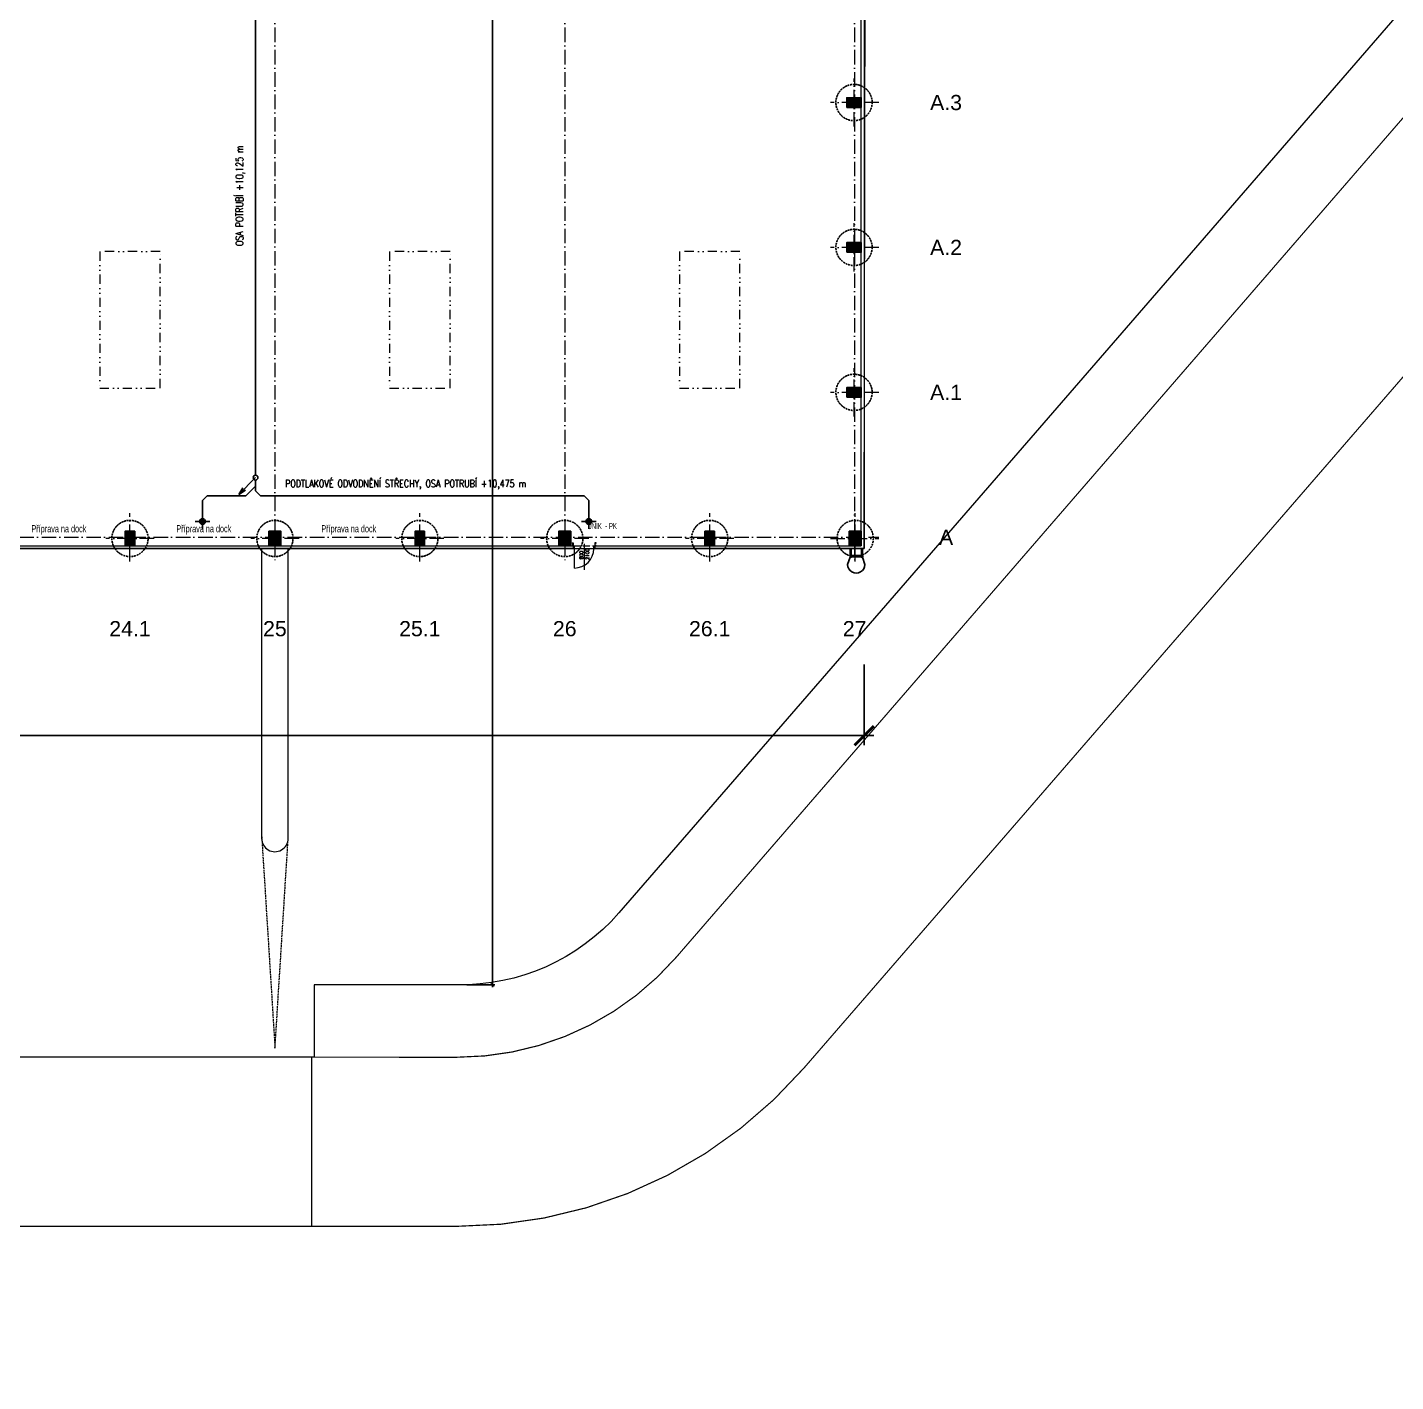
# Model space of a CAD drawing. Header units: millimetres. Extents: x 325046 to 1268204, y 1875583 to 2761998.
# Drawn here: x 983831 to 1040476, y 2435932 to 2492004 of the extents above; entities that cross this region are included whole.
import ezdxf
from ezdxf.enums import TextEntityAlignment as Align

# ---------------------------------------------------------------- set-up
doc = ezdxf.new("R2010")
doc.units = ezdxf.units.MM
doc.header["$LTSCALE"] = 100
doc.header["$PDMODE"] = 65
for name, pattern in [('ACAD_ISO05W100', [33, 24, -3, 0, -3, 0, -3]), ('ACAD_ISO10W100', [18.5, 12, -3, 0.5, -3]), ('Carkovana', [0.21, 0.15, -0.06]), ('DASHED', [0.75, 0.5, -0.25]), ('DIVIDE', [31.75, 12.7, -6.35, 0, -6.35, 0, -6.35]), ('SO02_F11anp01$0${ Leader Line}', [0])]:
    doc.linetypes.add(name, pattern=pattern)
for name, color, linetype, lineweight, true_color in [('DVEŘE - POPIS', 7, 'Continuous', 5, 0x008a22), ('Komunikace - obrys - 1.etapa', 7, 'Continuous', 15, 0x901be4), ('Komunikace - obrys - páteřní - 2.etapa', 7, 'Continuous', 15, 0x901be4), ('Korabek-text', 7, 'Continuous', 0, 0x7a7a7a), ('Korabek-trasy', 7, 'Continuous', 30, 0x7478c3), ('Korabek-vpuste', 7, 'Continuous', 30, 0x6f7ceb), ('Manipulační - obrys - 1. etapa', 7, 'Continuous', 13, 0x1a63a8), ('OCELOVÉ KONSTRUKCE', 7, 'Continuous', 13, 0x2865c8), ('otvory', 7, 'Continuous', 20, 0xb30000), ('Parkování - členění - 2. etapa', 7, 'Continuous', 9, 0x4f4fb0), ('PO - dveře a odolnosti', 7, 'Continuous', 9, 0xc51645), ('POŽÁRNÍ ŽEBŘÍK', 7, 'Continuous', 13, 0x4752b3), ('PŘÍČKY - SDK', 7, 'Continuous', 30, 0x6a1174), ('Světlíky', 7, 'DIVIDE', 15, 0xf81696)]:
    doc.layers.add(name, color=color, linetype=linetype, lineweight=lineweight, true_color=true_color)
for name, color, linetype in [('kóty 100', 5, 'Continuous'), ('Kóty osové', 5, 'Continuous'), ('ŽB- SLOUPY', 3, 'Continuous')]:
    doc.layers.add(name, color=color, linetype=linetype)
for name, color, linetype, lineweight in [('Objekty - osy', 5, 'ACAD_ISO10W100', 20), ('OBVODOVÝ PLÁŠŤ', 2, 'Continuous', 9), ('ŽB - Šraf-prefa', 253, 'Continuous', 13)]:
    doc.layers.add(name, color=color, linetype=linetype, lineweight=lineweight)
doc.layers.add('Popis OS', color=7, linetype='Continuous', true_color=0xbd0a5d)
doc.layers.add('Příprava na dock', color=7, linetype='Continuous', true_color=0x616161)
doc.styles.add('ARIAL NARROW', font='ARIALN.TTF')
doc.styles.add('ARIL-TENKÝ', font='arial.ttf')
doc.styles.add('FSIMPLEX', font='simplex.shx')
doc.styles.add('ROMANS', font='romans.shx', dxfattribs={"width": 0.8})
doc.styles.add('ROZPISKA', font='arial.ttf', dxfattribs={"width": 0.6})
doc.dimstyles.new('100', dxfattribs={"dimscale": 100, "dimtxt": 2.3, "dimasz": 1.5, "dimexe": 1, "dimexo": 4, "dimgap": 1, "dimtad": 1, "dimdec": 0, "dimzin": 0, "dimdsep": 46, "dimtxsty": 'ARIAL NARROW', "dimblk": 'ARCHTICK', "dimcen": 4, "dimdle": 1, "dimclrd": 256, "dimclre": 256, "dimclrt": 7, "dimadec": 0, "dimazin": 0, "dimtfac": 1, "dimtdec": 0, "dimtix": 1, "dimtofl": 0, "dimtmove": 0, "dimatfit": 2, "dimldrblk": 'OBLIQUE', "dimfxl": 1, "dimtolj": 1, "dimtzin": 0, "dimlwd": -1, "dimlwe": -1, "dimarcsym": 1})
doc.dimstyles.new('400', dxfattribs={"dimscale": 400, "dimtxt": 2.5, "dimasz": 2, "dimexe": 1, "dimexo": 12, "dimgap": 1, "dimtad": 1, "dimdec": 0, "dimzin": 0, "dimdsep": 46, "dimtxsty": 'ARIL-TENKÝ', "dimblk": 'ARCHTICK', "dimcen": 4, "dimdle": 1, "dimclrd": 256, "dimclre": 256, "dimclrt": 7, "dimadec": 0, "dimazin": 0, "dimtfac": 1, "dimtdec": 0, "dimtix": 1, "dimtofl": 0, "dimtmove": 0, "dimatfit": 0, "dimldrblk": 'OBLIQUE', "dimfxl": 1, "dimtolj": 1, "dimtzin": 0, "dimlwd": -1, "dimlwe": -1, "dimarcsym": 0})

# ---------------------------------------------------------------- blocks, each defined once
blk = doc.blocks.new('H1 PU')
at = {"layer": 'Příprava na dock', "linetype": 'DASHED', "ltscale": 1.5}
blk.add_circle((1537736, -4876565), 750, dxfattribs=at)
blk = doc.blocks.new('_ARCHTICK')
at = {"color": 0, "linetype": 'ByBlock', "const_width": 0.15}
blk.add_lwpolyline([(-0.5, -0.5), (0.5, 0.5)], dxfattribs=at)
blk = doc.blocks.new('*D351')
at = {"layer": 'Defpoints', "color": 0, "transparency": 16777216}
for p in [(1078474, 2590543), (1001625, 2452363), (1003087, 2452363)]:
    blk.add_point(p, dxfattribs=at)
at = {"layer": 'kóty 100', "transparency": 16777216}
for p, q in [((1078074, 2590543), (1002987, 2590543)), ((1003087, 2590643), (1003087, 2452263)), ((1002025, 2452363), (1003187, 2452363))]:
    blk.add_line(p, q, dxfattribs=at)
at = {"layer": 'kóty 100', "transparency": 16777216, "xscale": 150, "yscale": 150, "zscale": 150}
for p, rotation in [((1003087, 2590543), 90), ((1003087, 2452363), 270)]:
    blk.add_blockref('_ARCHTICK', p, dxfattribs=dict(at, rotation=rotation))
at = {"layer": 'kóty 100', "color": 7, "transparency": 16777216, "insert": (1002869, 2521453), "char_height": 230, "attachment_point": 5, "rotation": 90, "style": 'ARIAL NARROW'}
blk.add_mtext('\\A1;138179', dxfattribs=at)
blk = doc.blocks.new('_Oblique')
at = {"color": 0, "lineweight": -2}
blk.add_line((-0.5, -0.5), (0.5, 0.5), dxfattribs=at)
blk = doc.blocks.new('vpust_tučně')
at = {"layer": 'Korabek-vpuste'}
for p, q in [((53.146, 90.671), (53.146, 91.171)), ((52.896, 90.921), (53.396, 90.921))]:
    blk.add_line(p, q, dxfattribs=at)
for radius in [0.1, 0.075, 0.05]:
    blk.add_circle((53.146, 90.921), radius, dxfattribs=at)
blk = doc.blocks.new('A$C73023567')
at = {"layer": 'Korabek-trasy'}
for p, q in [((287475, 31215.6), (287475, 7415.6)), ((287475, 7315.6), (286777.7, 6618.2)), ((286777.7, 6618.2), (286948.4, 6892.8)), ((287475, 6966.2), (287074.3, 6565.6)), ((287475, 7215.6), (287475, 6765.9)), ((285475.3, 6565.6), (285275, 6365.2)), ((285275, 5495.6), (285275, 6365.2)), ((285475.3, 6565.6), (287074.3, 6565.6)), ((286777.7, 6618.2), (287052.3, 6788.9)), ((287475, 6765.9), (287675.3, 6565.6)), ((287675.3, 6565.6), (301074.7, 6565.6)), ((301074.7, 6565.6), (301275, 6365.2)), ((301275, 5495.6), (301275, 6365.2))]:
    blk.add_line(p, q, dxfattribs=at)
blk.add_circle((287475, 7315.6), 100, dxfattribs=at)
at = {"layer": 'Korabek-vpuste', "xscale": 1200, "yscale": 1200, "zscale": 1200, "rotation": 269.9999999927888}
for p in [(176169.4, 69270.4), (192169.4, 69270.4)]:
    blk.add_blockref('vpust_tučně', p, dxfattribs=at)
at = {"layer": 'Korabek-text', "char_height": 300, "width": 28411.347, "attachment_point": 7, "style": 'ROMANS'}
for s, insert, rotation in [('OSA POTRUBÍ +10,125 m', (287048.2, 16901.8), 90), ('PODTLAKOVÉ ODVODNĚNÍ STŘECHY, OSA POTRUBÍ +10,475 m', (288695.9, 6827), 0)]:
    blk.add_mtext(s, dxfattribs=dict(at, insert=insert, rotation=rotation))
blk = doc.blocks.new('A$C404D2E39')
at = {"layer": 'POŽÁRNÍ ŽEBŘÍK', "linetype": 'Continuous', "lineweight": 30}
for p, q in [((0, 368), (104, 68)), ((558, 51), (158, 51)), ((158, 5), (577, 5)), ((716, 368), (614, 72))]:
    blk.add_line(p, q, dxfattribs=at)
blk.add_lwpolyline([(152, 9, 0.414214), (156, 5), (158, 5), (158, 68), (96, 68), (96, 66, 0.414214), (100, 61), (143, 61, -0.414214), (152, 53)], format="xyb", close=True, dxfattribs=at)
for radius in [38, 33]:
    blk.add_circle((596, 38), radius, dxfattribs=at)
blk.add_arc((358, 368), 358, 360, 180, dxfattribs=at)
blk = doc.blocks.new('A$C705562B2')
at = {"layer": 'POŽÁRNÍ ŽEBŘÍK'}
for p, q in [((90, 283), (90, 0)), ((148, 340), (148, 0)), ((558, 283), (558, 0)), ((616, 340), (616, 0))]:
    blk.add_line(p, q, dxfattribs=at)
at = {"layer": 'POŽÁRNÍ ŽEBŘÍK', "xscale": -1, "rotation": 0.0002103948148501899}
blk.add_blockref('A$C404D2E39', (716, 278), dxfattribs=at)
blk = doc.blocks.new('A$C364165CE')
at = {"layer": 'otvory', "linetype": 'ACAD_ISO05W100', "ltscale": 0.12}
for p, q in [((0, 995), (900, 995)), ((0, 875), (900, 875))]:
    blk.add_line(p, q, dxfattribs=at)
at = {"layer": 'otvory'}
for p, q in [((50, 70), (50, 995)), ((850, 870), (850, 995))]:
    blk.add_line(p, q, dxfattribs=at)
at = {"layer": 'otvory', "ltscale": 2, "transparency": 33554687}
blk.add_line((450, 1074), (450, 0), dxfattribs=at)
blk.add_arc((50, 870), 800, 270, 0, dxfattribs=at)
blk = doc.blocks.new('*D1557')
at = {"layer": 'Defpoints', "color": 0, "transparency": 16777216}
for p in [(705684, 2470423), (1018474, 2470423), (705684, 2462680)]:
    blk.add_point(p, dxfattribs=at)
at = {"layer": 'Kóty osové', "transparency": 16777216}
for p, q in [((705684, 2465623), (705684, 2462280)), ((1018474, 2465623), (1018474, 2462280)), ((1018874, 2462680), (705284, 2462680))]:
    blk.add_line(p, q, dxfattribs=at)
at = {"layer": 'Kóty osové', "transparency": 16777216, "xscale": 800, "yscale": 800, "zscale": 800, "rotation": 180}
blk.add_blockref('_ARCHTICK', (705684, 2462680), dxfattribs=at)
at = {"layer": 'Kóty osové', "transparency": 16777216, "xscale": 800, "yscale": 800, "zscale": 800}
blk.add_blockref('_ARCHTICK', (1018474, 2462680), dxfattribs=at)
at = {"layer": 'Kóty osové', "color": 7, "transparency": 16777216, "insert": (862079, 2463591), "char_height": 1000, "attachment_point": 5, "style": 'ARIL-TENKÝ'}
blk.add_mtext('\\A1;312790', dxfattribs=at)

msp = doc.modelspace()

# ---------------------------------------------------------------- hatches: boundary and pattern name
at = {"layer": 'ŽB - Šraf-prefa'}
h = msp.add_hatch(color=256, dxfattribs=at)
h.dxf.hatch_style = 1
h.paths.add_polyline_path([(1017753.7, 2488692.7), (1017753.7, 2489092.7), (1018353.7, 2489092.7), (1018353.7, 2488692.7)])
h = msp.add_hatch(color=256, dxfattribs=at)
h.dxf.hatch_style = 1
h.paths.add_polyline_path([(1017753.7, 2482692.7), (1017753.7, 2483092.7), (1018353.7, 2483092.7), (1018353.7, 2482692.7)])
h = msp.add_hatch(color=256, dxfattribs=at)
h.dxf.hatch_style = 1
h.paths.add_polyline_path([(1017753.7, 2476692.7), (1017753.7, 2477092.7), (1018353.7, 2477092.7), (1018353.7, 2476692.7)])
h = msp.add_hatch(color=256, dxfattribs=at)
h.dxf.hatch_style = 1
h.paths.add_polyline_path([(988278.7, 2471142.7), (987878.7, 2471142.7), (987878.7, 2470542.7), (988278.7, 2470542.7)])
h = msp.add_hatch(color=256, dxfattribs=at)
h.dxf.hatch_style = 1
h.paths.add_polyline_path([(993828.7, 2470542.7), (994328.7, 2470542.7), (994328.7, 2471142.7), (993828.7, 2471142.7)])
h = msp.add_hatch(color=256, dxfattribs=at)
h.dxf.hatch_style = 1
h.paths.add_polyline_path([(1000278.7, 2471142.7), (999878.7, 2471142.7), (999878.7, 2470542.7), (1000278.7, 2470542.7)])
h = msp.add_hatch(color=256, dxfattribs=at)
h.dxf.hatch_style = 1
h.paths.add_polyline_path([(1005828.7, 2470542.7), (1006328.7, 2470542.7), (1006328.7, 2471142.7), (1005828.7, 2471142.7)])
h = msp.add_hatch(color=256, dxfattribs=at)
h.dxf.hatch_style = 1
h.paths.add_polyline_path([(1012278.7, 2471142.7), (1011878.7, 2471142.7), (1011878.7, 2470542.7), (1012278.7, 2470542.7)])
h = msp.add_hatch(color=256, dxfattribs=at)
h.dxf.hatch_style = 1
h.paths.add_polyline_path([(1018353.7, 2470542.7), (1017853.7, 2470542.7), (1017853.7, 2471142.7), (1018353.7, 2471142.7)])

# ---------------------------------------------------------------- linework, layer by layer
at = {"layer": 'Komunikace - obrys - 1.etapa', "const_width": 50}
msp.add_lwpolyline([(683105.6, 2424627.7, -0.409908), (701103.7, 2442362.7), (756229.3, 2442362.7, 0.1823104), (779342.4, 2451080, -0.3771817), (799815.1, 2451079.1, 0.1851001), (823594.2, 2442320.1), (995603.3, 2442362.7), (995601.3, 2449363.8), (830802.7, 2449363.2, -0.1831268), (804292.9, 2459409.4, 0.3789644), (775131.9, 2459409.3, -0.1831263), (748622.2, 2449362.9), (701103.7, 2449362.7, -0.4142146), (683103.7, 2467362.7), (683287.9, 2588698.6, -0.4137746), (706988.3, 2612362.6), (1097273.7, 2612362.7), (1097273.8, 2619345.1), (706104.2, 2619344.9, 0.414219), (676103.7, 2589344.9), (676103.7, 2424627.7)], format="xyb", dxfattribs=at)
at = {"layer": 'Komunikace - obrys - páteřní - 2.etapa', "const_width": 50}
msp.add_lwpolyline([(1129546.1, 2595580.2, -0.073393), (1117962.2, 2577395.8), (1010692.8, 2453502.4, -0.2174744), (1001625.4, 2449363.4), (995601.3, 2449363.8), (995604.3, 2442362.9), (1001625, 2442362.7, 0.2174662), (1015981.1, 2448916.1), (1124136.4, 2573692.5, 0.0650185), (1135821.7, 2592479.1)], format="xyb", close=True, dxfattribs=at)
at = {"layer": 'Manipulační - obrys - 1. etapa'}
msp.add_lwpolyline([(1078473.7, 2536304.3), (1020165.4, 2469009.6), (1008323.1, 2455342.1, -0.2227545), (1001625.4, 2452363.4), (995702.1, 2452358.5), (995702.1, 2449363.8), (830802.7, 2449363.2, -0.1831287), (804292.9, 2459409.4, 0.3789665), (775131.9, 2459409.3, -0.1831282), (748622.2, 2449362.9), (705683.7, 2449362.8), (705683.7, 2470422.7), (1018473.7, 2470422.7), (1018513.7, 2494382.7), (1018473.7, 2542472.7), (1018473.7, 2542472.7), (1018473.7, 2542472.7), (1018473.7, 2542472.7), (1018578.7, 2542472.7)], format="xyb", dxfattribs=at)
at = {"layer": 'Objekty - osy', "ltscale": 0.5}
for points in [[(994078.7, 2591892.7), (994078.7, 2469892.7)], [(1006078.7, 2591892.7), (1006078.7, 2469892.7)], [(1018078.7, 2591892.7), (1018078.7, 2469892.7)], [(1018053.7, 2487892.7), (1018053.7, 2489892.7)], [(1019078.7, 2488892.7), (1017078.7, 2488892.7)], [(1018053.7, 2481892.7), (1018053.7, 2483892.7)], [(1019078.7, 2482892.7), (1017078.7, 2482892.7)], [(1018053.7, 2475892.7), (1018053.7, 2477892.7)], [(1019078.7, 2476892.7), (1017078.7, 2476892.7)], [(988078.7, 2469892.7), (988078.7, 2471892.7)], [(1000078.7, 2469892.7), (1000078.7, 2471892.7)], [(1012078.7, 2469892.7), (1012078.7, 2471892.7)], [(1018103.7, 2469892.7), (1018103.7, 2471892.7)], [(705078.7, 2470892.7), (1019078.7, 2470892.7)], [(989078.7, 2470842.7), (987078.7, 2470842.7)], [(995078.7, 2470842.7), (993078.7, 2470842.7)], [(1001078.7, 2470842.7), (999078.7, 2470842.7)], [(1007078.7, 2470842.7), (1005078.7, 2470842.7)], [(1013078.7, 2470842.7), (1011078.7, 2470842.7)], [(1017078.7, 2470842.7), (1019078.7, 2470842.7)]]:
    msp.add_lwpolyline(points, dxfattribs=at)
at = {"layer": 'OBVODOVÝ PLÁŠŤ'}
for p, q in [((1006428.7, 2470542.7), (1006428.7, 2470422.7)), ((1007328.7, 2470542.7), (1007328.7, 2470422.7))]:
    msp.add_line(p, q, dxfattribs=at)
for points in [[(1007328.7, 2470542.7), (1018353.7, 2470542.7), (1018353.7, 2542592.7), (1018578.7, 2542592.7)], [(1018578.7, 2542472.7), (1018473.7, 2542472.7), (1018473.7, 2470422.7), (1007328.7, 2470422.7)], [(962428.7, 2470542.7), (1006428.7, 2470542.7)], [(1006428.7, 2470422.7), (962428.7, 2470422.7)]]:
    msp.add_lwpolyline(points, dxfattribs=at)
at = {"layer": 'OCELOVÉ KONSTRUKCE', "flags": 128}
for points in [[(1006378.7, 2470662.7), (1006428.7, 2470662.7), (1006428.7, 2470542.7), (1006378.7, 2470542.7), (1006378.7, 2470552.7), (1006418.7, 2470552.7), (1006418.7, 2470652.7), (1006378.7, 2470652.7), (1006378.7, 2470662.7)], [(1007378.7, 2470662.7), (1007328.7, 2470662.7), (1007328.7, 2470542.7), (1007378.7, 2470542.7), (1007378.7, 2470552.7), (1007338.7, 2470552.7), (1007338.7, 2470652.7), (1007378.7, 2470652.7), (1007378.7, 2470662.7)]]:
    msp.add_lwpolyline(points, dxfattribs=at)
at = {"layer": 'Parkování - členění - 2. etapa'}
msp.add_lwpolyline([(993528.7, 2470422.8), (993528.2, 2458422.8, 1), (994628.2, 2458422.7), (994628.7, 2470422.7), (993528.7, 2470422.8)], format="xyb", dxfattribs=at)
at = {"layer": 'Parkování - členění - 2. etapa', "linetype": 'Carkovana', "ltscale": 5}
msp.add_lwpolyline([(993532.5, 2458491.5), (994082.5, 2449732), (994632.5, 2458491.4)], dxfattribs=at)
at = {"layer": 'PŘÍČKY - SDK'}
msp.add_line((1018473.7, 2470422.7), (1018473.7, 2470437.4), dxfattribs=at)
at = {"layer": 'Světlíky', "ltscale": 0.3}
for points in [[(986828.7, 2477067.7), (989328.7, 2477067.7), (989328.7, 2482717.7), (986828.7, 2482717.7)], [(998828.7, 2477067.7), (1001328.7, 2477067.7), (1001328.7, 2482717.7), (998828.7, 2482717.7)], [(1010828.7, 2477067.7), (1013328.7, 2477067.7), (1013328.7, 2482717.7), (1010828.7, 2482717.7)]]:
    msp.add_lwpolyline(points, close=True, dxfattribs=at)
at = {"layer": 'ŽB- SLOUPY'}
for points in [[(1017753.7, 2488692.7), (1017753.7, 2489092.7), (1018353.7, 2489092.7), (1018353.7, 2488692.7)], [(1017753.7, 2482692.7), (1017753.7, 2483092.7), (1018353.7, 2483092.7), (1018353.7, 2482692.7)], [(1017753.7, 2476692.7), (1017753.7, 2477092.7), (1018353.7, 2477092.7), (1018353.7, 2476692.7)], [(988278.7, 2471142.7), (987878.7, 2471142.7), (987878.7, 2470542.7), (988278.7, 2470542.7)], [(993828.7, 2470542.7), (994328.7, 2470542.7), (994328.7, 2471142.7), (993828.7, 2471142.7)], [(1000278.7, 2471142.7), (999878.7, 2471142.7), (999878.7, 2470542.7), (1000278.7, 2470542.7)], [(1005828.7, 2470542.7), (1006328.7, 2470542.7), (1006328.7, 2471142.7), (1005828.7, 2471142.7)], [(1012278.7, 2471142.7), (1011878.7, 2471142.7), (1011878.7, 2470542.7), (1012278.7, 2470542.7)], [(1018353.7, 2470542.7), (1017853.7, 2470542.7), (1017853.7, 2471142.7), (1018353.7, 2471142.7)]]:
    msp.add_lwpolyline(points, close=True, dxfattribs=at)

# ---------------------------------------------------------------- block references
at = {"layer": 'Korabek-trasy', "linetype": 'SO02_F11anp01$0${ Leader Line}'}
msp.add_blockref('A$C73023567', (705803.7, 2466047.2), dxfattribs=at)
at = {"layer": 'otvory', "ltscale": 100}
msp.add_blockref('A$C364165CE', (1006428.7, 2469548.1), dxfattribs=at)
at = {"layer": 'POŽÁRNÍ ŽEBŘÍK', "ltscale": 2, "transparency": 33554687, "rotation": 180}
msp.add_blockref('A$C705562B2', (1018504.8, 2470413.7), dxfattribs=at)
at = {"layer": 'Příprava na dock', "rotation": 270.0000000000001}
for p in [(5894618.7, 4026628.7), (5894618.7, 4020628.7), (5894618.7, 4014628.7), (5894668.7, 4008578.7)]:
    msp.add_blockref('H1 PU', p, dxfattribs=at)
at = {"layer": 'Příprava na dock', "xscale": -1, "rotation": 89.99999999999993}
for p in [(-3888486.3, 4008578.7), (-3882486.3, 4008578.7), (-3876486.3, 4008578.7), (-3870486.3, 4008578.7), (-3864486.3, 4008578.7)]:
    msp.add_blockref('H1 PU', p, dxfattribs=at)

# ---------------------------------------------------------------- texts
at = {"layer": 'DVEŘE - POPIS', "style": 'FSIMPLEX', "width": 0.8}
for s, p in [('2100', (1007087.7, 2469964.1)), ('800', (1006839.7, 2469979))]:
    msp.add_text(s, height=150, rotation=90, dxfattribs=at).set_placement(p)
at = {"layer": 'PO - dveře a odolnosti', "insert": (1007015.4, 2471480.6, 0), "char_height": 250, "width": 3980.887, "attachment_point": 1, "style": 'ARIAL NARROW'}
msp.add_mtext('\\A1;{\\W0.7;ÚNIK  - PK}', dxfattribs=at)
at = {"layer": 'Popis OS', "linetype": 'ByBlock', "style": 'ARIL-TENKÝ'}
for s, p in [('A.3', (1021863.7, 2488892.7)), ('A.2', (1021863.7, 2482892.7)), ('A.1', (1021863.7, 2476892.7)), ('A', (1021863.7, 2470892.7)), ('24.1', (988078.7, 2467107.7)), ('25', (994078.7, 2467107.7)), ('25.1', (1000078.7, 2467107.7)), ('26', (1006078.7, 2467107.7)), ('26.1', (1012078.7, 2467107.7)), ('27', (1018078.7, 2467107.7))]:
    msp.add_text(s, height=630, dxfattribs=at).set_placement(p, align=Align.MIDDLE_CENTER)
at = {"layer": 'Příprava na dock', "style": 'ROZPISKA', "width": 0.6}
for p in [(983999.9, 2471093.9), (989999.9, 2471093.9), (995999.9, 2471093.9)]:
    msp.add_text('Příprava na dock', height=300, rotation=0.1087, dxfattribs=at).set_placement(p)

# ---------------------------------------------------------------- dimensions: what is measured, and where the dimension line sits
at = {"layer": 'kóty 100'}
dim = msp.add_linear_dim(base=(1003086.6, 2452363.4), p1=(1078473.7, 2590542.7), p2=(1001625.4, 2452363.4), angle=90, dimstyle='100', override={"dimtmove": 1}, dxfattribs=at)
dim.commit()
dim.dimension.update_dxf_attribs({"geometry": '*D351', "text_midpoint": (1002869.2, 2521453.1)})
at = {"layer": 'Kóty osové'}
dim = msp.add_linear_dim(base=(705683.7, 2462679.9), p1=(1018473.7, 2470422.7), p2=(705683.7, 2470422.7), dimstyle='400', override={"dimtmove": 1}, dxfattribs=at)
dim.commit()
dim.dimension.update_dxf_attribs({"geometry": '*D1557', "text_midpoint": (862078.7, 2463590.9)})

doc.saveas('drawing.dxf')
